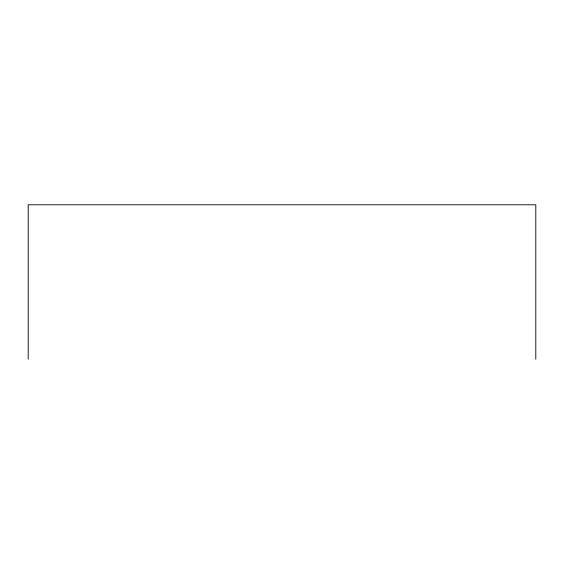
<?xml version="1.0" encoding="UTF-8"?>
<svg xmlns="http://www.w3.org/2000/svg" width="564" height="564" viewBox="0 0 564 564"><rect width="100%" height="100%" fill="white"/><g stroke="black" fill="none" stroke-linecap="round" stroke-linejoin="round"><path stroke-width="0.85" d="M535.8 359.205L535.8 204.795L28.2 204.795L28.2 359.205"/></g></svg>
